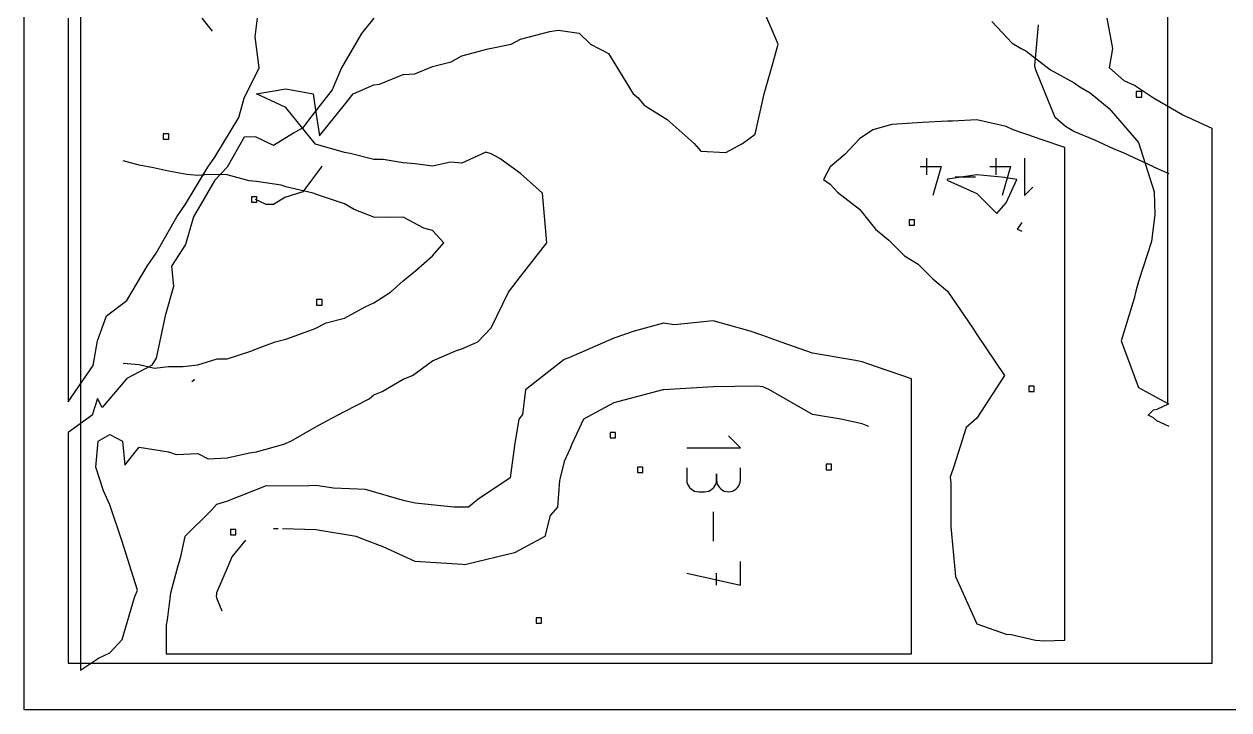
# Model space of a CAD drawing. Extents: x 0 to 600, y 0 to 270.
# Drawn here: x 0 to 161.6, y 0 to 92 of the extents above; entities that cross this region are included whole.
import ezdxf

# ---------------------------------------------------------------- set-up
doc = ezdxf.new("R2010")
doc.units = 0
doc.layers.add('1', color=7, linetype='CONTINUOUS')
doc.layers.add('2', color=7, linetype='CONTINUOUS')

msp = doc.modelspace()

# ---------------------------------------------------------------- linework, layer by layer
at = {"layer": '1', "color": 3}
for p, q in [((-0.000006, 0.000006), (-0.000006, 270.000013)), ((600.00002, 0.000006), (-0.000006, 0.000006))]:
    msp.add_line(p, q, dxfattribs=at)
at = {"layer": '1', "color": 5}
for p, q in [((5.906197, 92.820811), (5.906197, 90.167558)), ((30.983522, 90.334824), (31.322877, 92.820811)), ((46.902021, 92.820811), (45.253263, 90.76809)), ((146.028179, 88.747255), (145.274336, 92.820686)), ((45.253263, 90.76809), (42.597328, 86.162207)), ((5.906197, 90.167558), (5.906197, 86.162207)), ((31.514297, 86.162207), (30.983522, 90.334824)), ((145.603005, 86.162082), (146.028179, 88.747255)), ((5.906197, 86.162207), (5.906197, 83.678476)), ((29.514552, 82.100949), (31.514297, 86.162207)), ((42.597328, 86.162207), (41.318695, 83.197867)), ((147.556087, 84.397454), (145.603005, 86.162082)), ((148.94563, 83.810447), (147.556087, 84.397454)), ((5.906197, 83.678476), (5.906197, 79.503154)), ((41.318695, 83.197867), (38.412471, 79.503154)), ((151.490655, 82.087299), (148.94563, 83.810447)), ((28.787928, 79.503154), (29.514552, 82.100949)), ((155.425697, 79.804194), (151.490655, 82.087299)), ((5.906197, 79.503154), (5.906197, 77.327351)), ((25.579815, 74.177262), (28.787928, 79.503154)), ((38.412471, 79.503154), (37.383992, 78.126258)), ((156.135785, 79.503029), (155.425697, 79.804194)), ((159.360265, 78.023339), (156.135785, 79.503029)), ((37.383992, 78.126258), (36.137989, 77.394978)), ((159.360265, 6.257533), (159.360265, 78.023339)), ((5.906197, 77.327351), (5.906197, 72.84455)), ((19.394739, 77.327226), (18.664396, 77.327226)), ((18.664396, 77.327226), (18.664396, 76.596849)), ((18.664396, 76.596849), (19.394739, 76.596849)), ((19.394739, 76.596849), (19.394739, 77.327226)), ((29.514552, 76.83908), (27.24903, 72.84455)), ((31.043204, 76.916625), (29.514552, 76.83908)), ((33.449255, 75.738104), (31.043204, 76.916625)), ((36.137989, 77.394978), (33.449255, 75.738104)), ((5.906197, 72.84455), (5.906197, 71.045659)), ((21.645111, 67.861756), (24.629006, 72.84455)), ((24.629006, 72.84455), (25.579815, 74.177262)), ((27.24903, 72.84455), (25.579815, 71.104268)), ((5.906197, 71.045659), (5.906197, 66.185947)), ((25.579815, 71.104268), (22.714843, 66.185947)), ((20.485063, 66.185947), (21.645111, 67.861756)), ((5.906197, 66.185947), (5.906197, 64.77073)), ((5.906197, 64.77073), (5.906197, 59.527343)), ((17.710408, 61.275287), (20.485063, 66.185947)), ((22.714843, 66.185947), (21.645111, 62.464632)), ((21.645111, 62.464632), (19.752252, 59.527343)), ((16.512793, 59.527343), (17.710408, 61.275287)), ((5.906197, 59.527343), (5.906197, 58.469199)), ((5.906197, 58.469199), (5.906197, 52.86829)), ((13.775637, 54.925518), (16.512793, 59.527343)), ((19.752252, 59.527343), (20.038417, 56.808268)), ((20.038417, 56.808268), (18.910052, 52.86829)), ((11.06932, 52.86829), (13.775637, 54.925518)), ((5.906197, 52.86829), (5.906197, 52.173529)), ((5.906197, 52.173529), (5.906197, 46.209686)), ((9.840934, 49.507653), (11.06932, 52.86829)), ((18.910052, 52.86829), (17.710408, 47.213278)), ((9.284225, 46.209686), (9.840934, 49.507653)), ((17.710408, 47.213278), (17.079207, 46.209686)), ((5.906197, 46.209686), (5.906197, 41.349477)), ((5.906197, 41.349477), (9.284225, 46.209686)), ((17.079207, 46.209686), (13.775637, 44.492847)), ((13.775637, 44.492847), (10.453301, 40.587271)), ((9.840934, 41.786215), (9.118131, 39.55117)), ((10.453301, 40.587271), (9.840934, 41.786215)), ((9.118131, 39.55117), (5.906197, 37.244443)), ((5.906197, 37.244443), (5.906197, 32.892523)), ((5.906197, 32.892523), (5.906197, 26.233648)), ((82.998436, 32.59159), (82.268059, 32.59159)), ((82.268059, 32.59159), (82.268059, 31.861257)), ((82.998436, 31.861257), (82.998436, 32.59159)), ((82.268059, 31.861257), (82.998436, 31.861257)), ((5.906197, 26.233648), (5.906197, 25.416167)), ((5.906197, 25.416167), (5.906197, 19.575001)), ((5.906197, 19.575001), (5.906197, 18.601074)), ((5.906197, 18.601074), (5.906197, 12.916353)), ((5.906197, 12.916353), (5.906197, 11.70555)), ((5.906197, 11.70555), (5.906197, 6.257668)), ((5.906197, 6.257668), (9.068324, 6.257668)), ((9.068324, 6.257668), (9.840934, 6.257668)), ((9.840934, 6.257533), (159.360265, 6.257533))]:
    msp.add_line(p, q, dxfattribs=at)
at = {"layer": '1', "color": 1}
for p, q in [((25.278872, 91.073191), (23.901638, 92.820686)), ((135.751944, 88.389262), (136.05762, 91.947368)), ((135.575673, 86.459623), (135.751944, 88.389262)), ((135.611279, 86.162062), (135.575673, 86.459623)), ((135.751504, 85.780193), (135.611279, 86.162062)), ((138.283918, 79.503008), (135.751504, 85.780193)), ((139.686512, 78.283458), (138.283918, 79.503008)), ((140.811834, 77.599068), (139.686512, 78.283458)), ((143.621519, 76.454361), (140.811834, 77.599068)), ((146.108859, 75.293873), (143.621519, 76.454361)), ((147.556087, 74.692888), (146.108859, 75.293873)), ((151.47172, 72.876413), (147.556087, 74.692888)), ((39.850299, 72.844425), (37.383992, 69.525717)), ((39.938147, 72.955334), (39.850299, 72.844425)), ((151.490655, 72.871916), (151.47172, 72.876413)), ((151.52944, 72.844425), (151.490655, 72.871916)), ((153.607869, 71.942274), (151.52944, 72.844425)), ((37.383992, 69.525717), (34.970874, 68.761077)), ((32.49121, 67.807076), (31.055681, 68.503639)), ((34.970874, 68.761077), (33.449255, 67.842695)), ((33.449255, 67.842695), (32.49121, 67.807076)), ((22.794035, 44.265493), (22.502256, 44.027898)), ((22.742097, 44.409317), (22.794035, 44.265493)), ((151.977573, 40.374569), (153.607869, 41.12848)), ((150.78689, 39.551045), (151.490655, 40.254959)), ((151.490655, 39.187706), (150.78689, 39.551045)), ((151.490655, 40.254959), (151.977573, 40.374569)), ((151.950083, 38.773691), (151.490655, 39.187706)), ((153.607869, 38.039121), (151.950083, 38.773691))]:
    msp.add_line(p, q, dxfattribs=at)
at = {"layer": '2', "color": 3}
for p, q in [((-0.000006, 0.000006), (-0.000006, 270.000013)), ((600.000014, 0.000006), (-0.000006, 0.000006))]:
    msp.add_line(p, q, dxfattribs=at)
at = {"layer": '2', "color": 5}
for p, q in [((153.429777, 42.870701), (153.429777, 122.774843)), ((7.543652, 95.991334), (7.543652, 89.33273)), ((101.138757, 89.33273), (98.96025, 94.437705)), ((129.82147, 92.37989), (132.552718, 89.481376)), ((66.564424, 89.993226), (70.498992, 91.058133)), ((70.498992, 91.058133), (71.616649, 91.224497)), ((71.616649, 91.224497), (74.43401, 90.818281)), ((74.43401, 90.818281), (75.978622, 89.33273)), ((7.543652, 89.33273), (7.543652, 82.674127)), ((62.251142, 88.692523), (65.320979, 89.33273)), ((65.320979, 89.33273), (66.564424, 89.993226)), ((75.978622, 89.33273), (78.368578, 88.079367)), ((100.442194, 86.735834), (101.138757, 89.33273)), ((132.552718, 89.481376), (133.756038, 88.777597)), ((57.299456, 86.971178), (58.694837, 87.759715)), ((58.694837, 87.759715), (62.251142, 88.692523)), ((78.368578, 88.079367), (81.719295, 82.674127)), ((133.756038, 88.777597), (134.366488, 88.448478)), ((134.366488, 88.448478), (137.691056, 85.884946)), ((52.411341, 85.357586), (54.760269, 86.350809)), ((54.760269, 86.350809), (57.299456, 86.971178)), ((99.25736, 82.674127), (100.442194, 86.735834)), ((137.691056, 85.884946), (140.847908, 84.138804)), ((47.652168, 83.962656), (50.825251, 85.28545)), ((50.825251, 85.28545), (52.411341, 85.357586)), ((140.847908, 84.138804), (141.625624, 83.601842)), ((7.543652, 82.674127), (7.543652, 76.015523)), ((31.15692, 82.66511), (35.086528, 83.326507)), ((35.086528, 80.836913), (31.15692, 82.66511)), ((35.086528, 83.326507), (38.793868, 82.674127)), ((38.793868, 82.674127), (39.021096, 80.800845)), ((42.956115, 81.197593), (44.119759, 82.674127)), ((44.119759, 82.674127), (46.890683, 83.871584)), ((46.890683, 83.871584), (47.652168, 83.962656)), ((81.719295, 82.674127), (82.303146, 82.204792)), ((98.042319, 77.258517), (99.25736, 82.674127)), ((141.625624, 83.601842), (143.004775, 82.822773)), ((143.004775, 82.822773), (145.560192, 80.72181)), ((149.915403, 82.972003), (149.185026, 82.972003)), ((149.185026, 82.972003), (149.185026, 82.241626)), ((149.915403, 82.241626), (149.915403, 82.972003)), ((39.065279, 75.941133), (35.086528, 80.836913)), ((39.62253, 77.032641), (42.956115, 81.197593)), ((82.303146, 82.204792), (83.190419, 81.172346)), ((83.190419, 81.172346), (86.238165, 79.215657)), ((149.185026, 82.241626), (149.915403, 82.241626)), ((39.021096, 80.800845), (39.62253, 77.032641)), ((86.238165, 79.215657), (89.864351, 76.015523)), ((145.560192, 80.72181), (149.477177, 76.164169)), ((113.85017, 77.842757), (112.039106, 76.617347)), ((116.395669, 78.55645), (113.85017, 77.842757)), ((120.48668, 78.820651), (116.395669, 78.55645)), ((123.843259, 78.994227), (120.48668, 78.820651)), ((124.524042, 78.994565), (123.843259, 78.994227)), ((127.777827, 79.168594), (124.524042, 78.994565)), ((131.712845, 78.277713), (127.777827, 79.168594)), ((132.662788, 77.842645), (131.712845, 78.277713)), ((135.647413, 76.797574), (132.662788, 77.842645)), ((7.543652, 76.015523), (7.543652, 69.356469)), ((89.864351, 76.015523), (90.793553, 74.964592)), ((94.1073, 74.802286), (96.359747, 76.015523)), ((96.359747, 76.015523), (98.042319, 77.258517)), ((112.039106, 76.617347), (110.084671, 74.535319)), ((136.405744, 76.559075), (135.647413, 76.797574)), ((139.581981, 75.46351), (136.405744, 76.559075)), ((149.477177, 76.164169), (151.570924, 69.505566)), ((42.956115, 74.815812), (39.065279, 75.941133)), ((43.742848, 74.683713), (42.956115, 74.815812)), ((46.890683, 73.869928), (43.742848, 74.683713)), ((61.928333, 74.828886), (58.694837, 73.369034)), ((62.629856, 74.610675), (61.928333, 74.828886)), ((63.81469, 74.009692), (62.629856, 74.610675)), ((90.793553, 74.964592), (94.1073, 74.802286)), ((110.084671, 74.535319), (108.104538, 72.900086)), ((139.581981, 65.027234), (139.581981, 75.46351)), ((48.152612, 73.879847), (46.890683, 73.869928)), ((50.825251, 73.401495), (48.152612, 73.879847)), ((52.440646, 73.282471), (50.825251, 73.401495)), ((54.760269, 72.951998), (52.440646, 73.282471)), ((57.199819, 73.485353), (54.760269, 72.951998)), ((58.694837, 73.369034), (57.199819, 73.485353)), ((66.564424, 71.970948), (63.81469, 74.009692)), ((108.104538, 72.900086), (107.209599, 71.1837)), ((69.526959, 69.356469), (66.564424, 71.970948)), ((107.209599, 71.1837), (108.104538, 70.561527)), ((108.104538, 70.561527), (109.100015, 69.499326)), ((109.100015, 69.499326), (112.039106, 67.208106)), ((151.570924, 69.505566), (151.650724, 66.494789)), ((7.543652, 69.356469), (7.543652, 68.469647)), ((7.543652, 68.469647), (7.543652, 62.697866)), ((31.222293, 68.871805), (30.491916, 68.871805)), ((30.491916, 68.871805), (30.491916, 68.141428)), ((30.491916, 68.141428), (31.222293, 68.141428)), ((31.222293, 68.141428), (31.222293, 68.871805)), ((70.139664, 62.697866), (69.526959, 69.356469)), ((112.039106, 67.208106), (114.204538, 64.525097)), ((151.650724, 66.494789), (151.230531, 62.846512)), ((119.454235, 65.772489), (118.723858, 65.772489)), ((118.723858, 65.772489), (118.723858, 65.041659)), ((118.723858, 65.041659), (119.454235, 65.041659)), ((119.454235, 65.041659), (119.454235, 65.772489)), ((139.581981, 64.525097), (139.581981, 65.027346)), ((114.204538, 64.525097), (115.974123, 63.023766)), ((139.581981, 57.866493), (139.581981, 64.525097)), ((7.543652, 62.697866), (7.543652, 61.649189)), ((7.543652, 61.649189), (7.543652, 56.039262)), ((66.564424, 58.178996), (70.139664, 62.697866)), ((115.974123, 63.023766), (118.102587, 60.922806)), ((151.230531, 62.846512), (149.495209, 57.494922)), ((118.102587, 60.922806), (119.908691, 59.815068)), ((119.908691, 59.815068), (121.911818, 57.866493)), ((64.97653, 56.039262), (66.564424, 58.178996)), ((121.911818, 57.866493), (123.843259, 56.190684)), ((139.581981, 51.207893), (139.581981, 57.866493)), ((149.495209, 57.494922), (149.142194, 56.187909)), ((7.543652, 56.039262), (7.543652, 55.191213)), ((7.543652, 55.191213), (7.543652, 49.380659)), ((39.973742, 55.063623), (39.243365, 55.063623)), ((39.243365, 55.063623), (39.243365, 54.332795)), ((39.973742, 54.332795), (39.973742, 55.063623)), ((62.629856, 51.276483), (64.97653, 56.039262)), ((123.843259, 56.190684), (127.251236, 51.207893)), ((148.915419, 55.206857), (147.172881, 49.529305)), ((149.142194, 56.187909), (148.915419, 55.206857)), ((39.243365, 54.332795), (39.973742, 54.332795)), ((85.757984, 51.918736), (81.818006, 50.810094)), ((87.254804, 51.694662), (85.757984, 51.918736)), ((92.416588, 52.226214), (87.254804, 51.694662)), ((97.371878, 50.810094), (92.416588, 52.226214)), ((60.848548, 49.380659), (62.629856, 51.276483)), ((81.818006, 50.810094), (79.099381, 49.896673)), ((99.075191, 50.242476), (97.371878, 50.810094)), ((101.569294, 49.336268), (99.075191, 50.242476)), ((127.251236, 51.207893), (127.777827, 50.362999)), ((127.777827, 50.362999), (131.515373, 44.883369)), ((139.581981, 44.548836), (139.581981, 51.207893)), ((7.543652, 49.380659), (7.543652, 42.72174)), ((58.694837, 48.444243), (60.848548, 49.380659)), ((79.099381, 49.896673), (73.0634, 47.24342)), ((105.734245, 47.872809), (101.569294, 49.336268)), ((147.172881, 49.529305), (149.495209, 43.287287)), ((54.760269, 46.862211), (58.005938, 48.214761)), ((58.005938, 48.214761), (58.694837, 48.444243)), ((72.440327, 47.003569), (67.267723, 42.940958)), ((73.0634, 47.24342), (72.440327, 47.003569)), ((111.520903, 46.875526), (105.734245, 47.872809)), ((112.392848, 46.69699), (111.520903, 46.875526)), ((52.090786, 44.863142), (54.760269, 46.862211)), ((113.154784, 46.425127), (112.392848, 46.69699)), ((119.051452, 44.435979), (113.154784, 46.425127)), ((48.017808, 42.72174), (50.825251, 44.367207)), ((50.825251, 44.367207), (52.090786, 44.863142)), ((119.051452, 7.528498), (119.051452, 44.435979)), ((131.515373, 44.883369), (127.777827, 39.169745)), ((139.581981, 37.890232), (139.581981, 44.548836)), ((7.543652, 42.72174), (7.543652, 36.063091)), ((46.303225, 41.727615), (46.890683, 42.278825)), ((46.890683, 42.278825), (48.017808, 42.72174)), ((67.267723, 42.940958), (66.832202, 39.626761)), ((135.48601, 43.439633), (134.755633, 43.439633)), ((134.755633, 43.439633), (134.755633, 42.709256)), ((134.755633, 42.709256), (135.48601, 42.709256)), ((135.48601, 42.709256), (135.48601, 43.439633)), ((149.495209, 43.287287), (153.429777, 41.130419)), ((153.429777, 42.776922), (153.429777, 42.870701)), ((153.429777, 41.130419), (153.429777, 42.776922)), ((42.956115, 40.025116), (46.303225, 41.727615)), ((40.622515, 38.772609), (42.956115, 40.025116)), ((66.358809, 39.005941), (65.781724, 35.488411)), ((66.832202, 39.626761), (66.358809, 39.005941)), ((127.777827, 39.169745), (126.361707, 37.890232)), ((35.785346, 36.063091), (39.021096, 37.929024)), ((39.021096, 37.929024), (40.622515, 38.772609)), ((78.609757, 37.240863), (78.609757, 36.510486)), ((79.340134, 37.240863), (78.609757, 37.240863)), ((79.340134, 36.510486), (79.340134, 37.240863)), ((126.361707, 37.890232), (124.759385, 32.781651)), ((139.581981, 31.231629), (139.581981, 37.890232)), ((7.543652, 36.063091), (7.543652, 29.404397)), ((9.602684, 32.578697), (9.92955, 36.063091)), ((9.92955, 36.063091), (11.478219, 36.966369)), ((11.478219, 36.966369), (13.177924, 36.063091)), ((13.177924, 36.063091), (13.50975, 32.841633)), ((31.15196, 34.62267), (34.837659, 35.641997)), ((34.837659, 35.641997), (35.785346, 36.063091)), ((78.609757, 36.510486), (79.340134, 36.510486)), ((13.50975, 32.841633), (15.413238, 35.279559)), ((15.413238, 35.279559), (19.347806, 34.639036)), ((19.347806, 34.639036), (20.415419, 34.25667)), ((20.415419, 34.25667), (23.282374, 34.412574)), ((23.282374, 34.412574), (24.684067, 33.69135)), ((27.217393, 33.825928), (30.216447, 34.480021)), ((30.216447, 34.480021), (31.15196, 34.62267)), ((65.781724, 35.488411), (65.189756, 31.136355)), ((10.66669, 29.404397), (9.602684, 32.578697)), ((24.684067, 33.69135), (27.217393, 33.825928)), ((107.591296, 32.966355), (107.591296, 32.235978)), ((108.321673, 32.966355), (107.591296, 32.966355)), ((108.321673, 32.235978), (108.321673, 32.966355)), ((124.759385, 32.781651), (124.229639, 31.231629)), ((65.189756, 31.136355), (60.881435, 28.240995)), ((107.591296, 32.235978), (108.321673, 32.235978)), ((124.229639, 31.231629), (124.32026, 30.42461)), ((139.581981, 24.573025), (139.581981, 31.231629)), ((7.543652, 29.404397), (7.543652, 22.745749)), ((11.478219, 27.521062), (10.66669, 29.404397)), ((32.488252, 30.075506), (27.136215, 27.974093)), ((37.273125, 30.02952), (32.488252, 30.075506)), ((39.146856, 30.099399), (37.273125, 30.02952)), ((41.501646, 29.745031), (39.146856, 30.099399)), ((45.80546, 29.593998), (41.501646, 29.745031)), ((51.032616, 28.048034), (45.80546, 29.593998)), ((124.32026, 30.42461), (124.327022, 24.573026)), ((13.125625, 22.745749), (11.478219, 27.521062)), ((25.829652, 27.587264), (25.150672, 26.80053)), ((27.136215, 27.974093), (25.829652, 27.587264)), ((52.464516, 27.731987), (51.032616, 28.048034)), ((57.65515, 27.202237), (52.464516, 27.731987)), ((60.881435, 28.240995), (59.629423, 27.202237)), ((25.150672, 26.80053), (21.540716, 23.267219)), ((59.629423, 27.202237), (57.65515, 27.202237)), ((124.327022, 24.573026), (124.397355, 23.635259)), ((139.581981, 17.914422), (139.581981, 24.573025)), ((7.543652, 22.745749), (7.543652, 16.0871)), ((15.209003, 16.0871), (13.125625, 22.745749)), ((21.540716, 23.267219), (20.920345, 20.366449)), ((27.692113, 24.219414), (27.692113, 23.489037)), ((28.422487, 24.219414), (27.692113, 24.219414)), ((27.692113, 23.489037), (28.422487, 23.489037)), ((28.422487, 23.489037), (28.422487, 24.219414)), ((124.397355, 23.635259), (124.937472, 17.914423)), ((20.920345, 20.366449), (20.599791, 19.332651)), ((20.599791, 19.332651), (19.619642, 15.663183)), ((124.937472, 17.914423), (127.777827, 11.550675)), ((139.581981, 11.255367), (139.581981, 17.914422)), ((7.543652, 16.0871), (7.543652, 15.546576)), ((7.543652, 15.546576), (7.543652, 5.337304)), ((13.148619, 9.428226), (14.828486, 15.097484)), ((14.828486, 15.097484), (15.209003, 16.0871)), ((19.619642, 15.663183), (19.171049, 12.101016)), ((19.171049, 12.101016), (19.041204, 11.38642)), ((19.041204, 11.38642), (19.060579, 7.528498)), ((68.681138, 12.363411), (68.681138, 11.633034)), ((69.411515, 12.363411), (68.681138, 12.363411)), ((68.681138, 11.633034), (69.411515, 11.633034)), ((69.411515, 11.633034), (69.411515, 12.363411)), ((127.777827, 11.550675), (131.712845, 10.147179)), ((131.712845, 10.147179), (132.387318, 10.113815)), ((132.387318, 10.113815), (135.647413, 9.378479)), ((139.581981, 9.359543), (139.581981, 11.255367)), ((11.478219, 7.664636), (13.148619, 9.428226)), ((135.647413, 9.378479), (136.814663, 9.280645)), ((136.814663, 9.280645), (139.581981, 9.359543)), ((7.543652, 5.337304), (9.998981, 6.924611)), ((9.998981, 6.924611), (11.478219, 7.664636)), ((19.060579, 7.528498), (19.171038, 7.528498)), ((19.171049, 7.528498), (119.051452, 7.528498))]:
    msp.add_line(p, q, dxfattribs=at)
at = {"layer": '2', "color": 1}
for p, q in [((15.413238, 73.085449), (13.295596, 73.681924)), ((17.352344, 72.733786), (15.413238, 73.085449)), ((19.347806, 72.313594), (17.352344, 72.733786)), ((120.2049, 72.924774), (122.998818, 72.924774)), ((121.042128, 74.043332), (121.042128, 71.808467)), ((122.998818, 72.924774), (121.882965, 69.010944)), ((129.524872, 72.924774), (132.31924, 72.924774)), ((130.36255, 74.043332), (130.36255, 71.808467)), ((132.31924, 72.924774), (131.202934, 69.010944)), ((134.206048, 74.043332), (134.206048, 69.010944)), ((21.808094, 71.851924), (19.347806, 72.313594)), ((23.282374, 71.735154), (21.808094, 71.851924)), ((24.757104, 71.851924), (23.282374, 71.735154)), ((27.216942, 71.811347), (24.757104, 71.851924)), ((30.18128, 70.999366), (27.216942, 71.811347)), ((123.843269, 71.213233), (123.759411, 71.183477)), ((123.759411, 71.183477), (123.843269, 71.119008)), ((123.861292, 71.214248), (123.843269, 71.213233)), ((123.843269, 71.119008), (123.914505, 71.063553)), ((127.778277, 71.783221), (123.861292, 71.214248)), ((124.885626, 71.527136), (127.637162, 71.527136)), ((131.56046, 71.441476), (127.778277, 71.783221)), ((131.712845, 71.406759), (131.56046, 71.441476)), ((133.172246, 71.183589), (131.712845, 71.406759)), ((131.712845, 68.03891), (133.172246, 71.183589)), ((31.15196, 70.919566), (30.18128, 70.999366)), ((34.462101, 70.413261), (31.15196, 70.919566)), ((35.086528, 70.178369), (34.462101, 70.413261)), ((38.760956, 69.35692), (35.086528, 70.178369)), ((123.914505, 71.063553), (127.778287, 69.305238)), ((134.206048, 69.010944), (135.325056, 70.129952)), ((39.021547, 69.270357), (38.760956, 69.35692)), ((39.096839, 69.228879), (39.021547, 69.270357)), ((42.956115, 67.899773), (39.096839, 69.228879)), ((44.253661, 67.16128), (42.956115, 67.899773)), ((127.778287, 69.305238), (130.482488, 66.606448)), ((130.482478, 66.606559), (131.712845, 68.03891)), ((46.891134, 66.144163), (44.253661, 67.16128)), ((48.831592, 66.072478), (46.891134, 66.144163)), ((50.825251, 66.113054), (48.831592, 66.072478)), ((53.618717, 64.629758), (50.825251, 66.113054)), ((133.830039, 65.404596), (133.207866, 64.524985)), ((54.760269, 64.334902), (53.618717, 64.629758)), ((56.280986, 62.697866), (54.760269, 64.334902)), ((133.207866, 64.524985), (133.830039, 64.24591)), ((54.760269, 60.918361), (56.280986, 62.697866)), ((52.545243, 58.949499), (54.760269, 60.918361)), ((50.825251, 57.581169), (52.545243, 58.949499)), ((49.167024, 56.039262), (50.825251, 57.581169)), ((46.890683, 54.624495), (49.167024, 56.039262)), ((42.956115, 52.567717), (45.738761, 54.089336)), ((45.738761, 54.089336), (46.890683, 54.624495)), ((39.021547, 51.176394), (40.534149, 51.940585)), ((40.534149, 51.940585), (42.956115, 52.567717)), ((35.359293, 49.842329), (39.021547, 51.176394)), ((31.15196, 48.440186), (33.666351, 49.380659)), ((33.666351, 49.380659), (35.086528, 49.731871)), ((35.086528, 49.731871), (35.359293, 49.842329)), ((23.282374, 46.304058), (25.876565, 47.111531)), ((25.876565, 47.111531), (27.217393, 47.114687)), ((27.217393, 47.114687), (30.409861, 48.124591)), ((30.409861, 48.124591), (31.15196, 48.440186)), ((13.295596, 46.537599), (15.412787, 46.374391)), ((15.412787, 46.374391), (17.482189, 45.879358)), ((17.482189, 45.879358), (19.347806, 46.065559)), ((19.347806, 46.065559), (21.337407, 46.089003)), ((21.337407, 46.089003), (23.282374, 46.304058)), ((85.671421, 42.940958), (79.099381, 41.229983)), ((85.757984, 42.968009), (85.671421, 42.940958)), ((85.812986, 42.97342), (85.757984, 42.968009)), ((92.416588, 43.376479), (85.812986, 42.97342)), ((98.229848, 43.440502), (92.416588, 43.376479)), ((99.075191, 43.340863), (98.229848, 43.440502)), ((99.98681, 42.940958), (99.075191, 43.340863)), ((105.733795, 39.653362), (99.98681, 42.940958)), ((79.099381, 41.229983), (75.018737, 39.005941)), ((75.018737, 39.005941), (73.452934, 35.669653)), ((109.571879, 39.00639), (105.733795, 39.653362)), ((112.392848, 38.399998), (109.571879, 39.00639)), ((113.299507, 38.046983), (112.392848, 38.399998)), ((73.452934, 35.669653), (73.247346, 35.071373)), ((96.089211, 35.171915), (94.487792, 36.772881)), ((73.247346, 35.071373), (72.440777, 33.325684)), ((88.887785, 35.171915), (96.089211, 35.171915)), ((72.440777, 33.325684), (71.922301, 31.136355)), ((88.888235, 32.471322), (88.888235, 30.872608)), ((96.081075, 30.872608), (96.081075, 32.471322)), ((71.823564, 30.772069), (71.535471, 27.202237)), ((71.922301, 31.136355), (71.823564, 30.772069)), ((88.888235, 30.872608), (88.888235, 30.872608)), ((88.888235, 30.872608), (88.913933, 30.584964)), ((92.856616, 30.584964), (92.882754, 30.872608)), ((92.882754, 30.872608), (92.882754, 31.672868)), ((92.882754, 31.672868), (92.882754, 30.872608)), ((92.882754, 30.872608), (92.882754, 30.872608)), ((92.882754, 30.872608), (92.908453, 30.584964)), ((96.054937, 30.584964), (96.081075, 30.872608)), ((88.913933, 30.584964), (88.988323, 30.314005)), ((88.988323, 30.314005), (89.106445, 30.065136)), ((89.106445, 30.065136), (89.264243, 29.841965)), ((89.264243, 29.841965), (89.456755, 29.649)), ((89.456755, 29.649), (89.679926, 29.491205)), ((89.679926, 29.491205), (89.928795, 29.37308)), ((89.928795, 29.37308), (90.198406, 29.299143)), ((90.198406, 29.299143), (90.484693, 29.273444)), ((90.484693, 29.273444), (91.285856, 29.273444)), ((91.285856, 29.273444), (91.572144, 29.299143)), ((91.285856, 29.273444), (91.285856, 29.273444)), ((91.572144, 29.299143), (91.841754, 29.37308)), ((91.841754, 29.37308), (92.090623, 29.491205)), ((92.090623, 29.491205), (92.313341, 29.649)), ((92.313341, 29.649), (92.506306, 29.841965)), ((92.506306, 29.841965), (92.664104, 30.065136)), ((92.664104, 30.065136), (92.782226, 30.314005)), ((92.782226, 30.314005), (92.856616, 30.584964)), ((92.908453, 30.584964), (92.982843, 30.314005)), ((92.982843, 30.314005), (93.101418, 30.065136)), ((93.101418, 30.065136), (93.259216, 29.841965)), ((93.259216, 29.841965), (93.452631, 29.649)), ((93.452631, 29.649), (93.676251, 29.491205)), ((93.676251, 29.491205), (93.92557, 29.37308)), ((93.92557, 29.37308), (94.19608, 29.299143)), ((94.19608, 29.299143), (94.484174, 29.273444)), ((94.484174, 29.273444), (94.770464, 29.299143)), ((94.484174, 29.273444), (94.484174, 29.273444)), ((94.770464, 29.299143), (95.040072, 29.37308)), ((95.040072, 29.37308), (95.288941, 29.491205)), ((95.288941, 29.491205), (95.511662, 29.649)), ((95.511662, 29.649), (95.704627, 29.841965)), ((95.704627, 29.841965), (95.862422, 30.065136)), ((95.862422, 30.065136), (95.980547, 30.314005)), ((95.980547, 30.314005), (96.054937, 30.584964)), ((70.567495, 26.094952), (69.858759, 23.267219)), ((71.535471, 27.202237), (70.567495, 26.094952)), ((92.488723, 22.634226), (92.488723, 26.571949)), ((34.101845, 24.30733), (33.471556, 24.282071)), ((39.146856, 24.172525), (34.670818, 24.30192)), ((29.682164, 22.793827), (27.885075, 20.547241)), ((44.559311, 23.267219), (39.146856, 24.172525)), ((45.805913, 22.788417), (44.559311, 23.267219)), ((48.153486, 21.879953), (45.805913, 22.788417)), ((69.858759, 23.267219), (65.782173, 21.071581)), ((52.464516, 19.909287), (48.153486, 21.879953)), ((65.782173, 21.071581), (59.472977, 19.539142)), ((27.885075, 20.547241), (27.373811, 19.332202)), ((58.795803, 19.526066), (52.464516, 19.909287)), ((59.12312, 19.471514), (58.795803, 19.526066)), ((59.472977, 19.539142), (59.12312, 19.471514)), ((96.089211, 16.732147), (96.089211, 19.934536)), ((27.373811, 19.332202), (25.829652, 15.729008)), ((88.887785, 18.333117), (96.089211, 16.732147)), ((92.882315, 16.732147), (92.882315, 18.333117)), ((25.78727, 15.398083), (25.783652, 15.370593)), ((25.783652, 15.370593), (25.829639, 15.05229)), ((25.829652, 15.729008), (25.78727, 15.398083)), ((25.829639, 15.05229), (26.516734, 13.28045))]:
    msp.add_line(p, q, dxfattribs=at)

doc.saveas('drawing.dxf')
